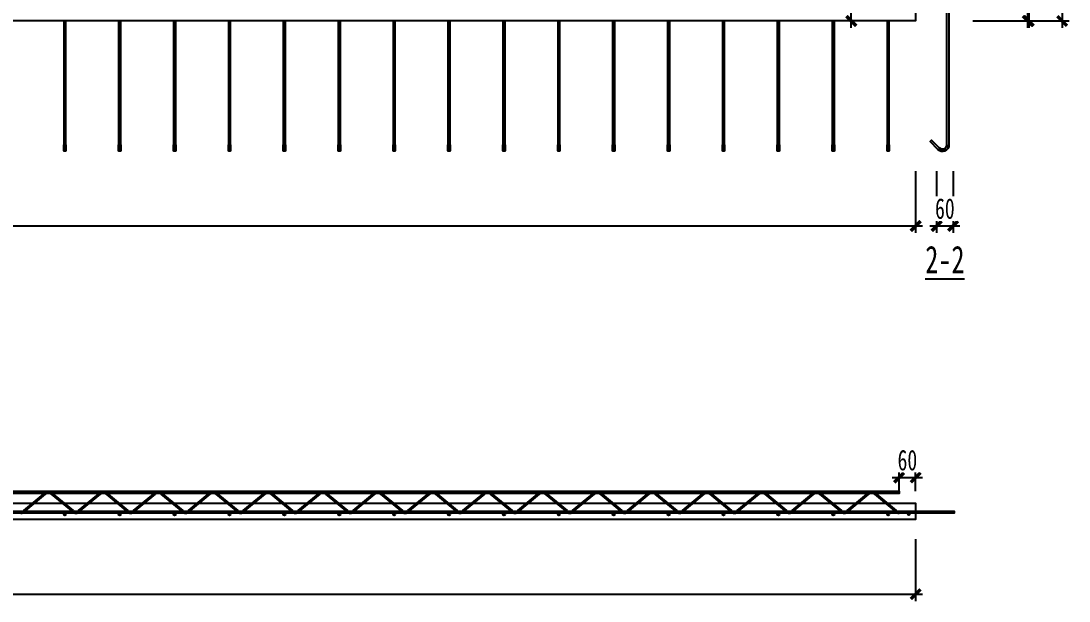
# Model space of a CAD drawing. Extents: x -524 to 129100, y -10500 to 1.
# Drawn here: x 4533 to 8352, y -5326 to -3212 of the extents above; entities that cross this region are included whole.
import ezdxf

# ---------------------------------------------------------------- set-up
doc = ezdxf.new("R2010")
doc.units = 0
doc.header["$LTSCALE"] = 250
doc.linetypes.add('BeePC_CENTER', pattern=[2, 1.25, -0.25, 0.25, -0.25])
doc.layers.get('0').update_dxf_attribs({"linetype": 'CONTINUOUS'})
doc.layers.get('Defpoints').update_dxf_attribs({"linetype": 'CONTINUOUS'})
for name, color, linetype in [('BeePC-CCBZ', 110, 'CONTINUOUS'), ('BeePC-GJ-LEVEL', 141, 'CONTINUOUS'), ('BeePC-GJ-Truss', 185, 'CONTINUOUS'), ('BeePC-TONG-ZT', 50, 'CONTINUOUS')]:
    doc.layers.add(name, color=color, linetype=linetype)
doc.styles.add('BeePC_Dim', font='simfang.ttf', dxfattribs={"width": 0.7})
doc.styles.add('BeePC_Text', font='simfang.ttf', dxfattribs={"width": 0.7})
doc.dimstyles.new('BeePC_DIM_25_25', dxfattribs={"dimtxt": 75, "dimasz": 25, "dimexe": 25, "dimexo": 0, "dimgap": 25, "dimtad": 1, "dimdec": 0, "dimzin": 0, "dimdsep": 46, "dimtxsty": 'BeePC_Dim', "dimblk": 'ARCHTICK', "dimcen": 0, "dimdle": 25, "dimclrt": 7, "dimadec": 0, "dimazin": 0, "dimtfac": 1, "dimtdec": 0, "dimtix": 1, "dimtmove": 2, "dimatfit": 3, "dimfxl": 250, "dimfxlon": 1, "dimtfill": 1, "dimtolj": 1, "dimtzin": 0, "dimarcsym": 0})

# ---------------------------------------------------------------- blocks, each defined once
blk = doc.blocks.new('_ArchTick')
at = {"color": 0, "linetype": 'ByBlock', "const_width": 0.5}
blk.add_lwpolyline([(-0.71, -0.71), (0.71, 0.71)], dxfattribs=at)
blk = doc.blocks.new('*D39')
at = {"layer": 'BeePC-CCBZ', "color": 0, "lineweight": -2, "transparency": 16777216}
for p, q in [((172.3, -3759.1), (172.3, -3984.1)), ((7792.8, -3759.1), (7792.8, -3984.1)), ((147.3, -3959.1), (7817.8, -3959.1))]:
    blk.add_line(p, q, dxfattribs=at)
at = {"layer": 'Defpoints', "color": 0, "transparency": 16777216}
for p in [(172.3, -2012.1), (7792.8, -2012.1), (7792.8, -3959.1)]:
    blk.add_point(p, dxfattribs=at)
at = {"layer": 'BeePC-CCBZ', "color": 0, "lineweight": -2, "transparency": 16777216, "xscale": 25, "yscale": 25, "zscale": 25, "rotation": 180}
blk.add_blockref('_ArchTick', (172.3, -3959.1), dxfattribs=at)
at = {"layer": 'BeePC-CCBZ', "color": 0, "lineweight": -2, "transparency": 16777216, "xscale": 25, "yscale": 25, "zscale": 25}
blk.add_blockref('_ArchTick', (7792.8, -3959.1), dxfattribs=at)
at = {"layer": 'BeePC-CCBZ', "color": 7, "linetype": 'BeePC_CENTER', "transparency": 16777216, "insert": (3982.6, -3896.2), "char_height": 75, "attachment_point": 5, "style": 'BeePC_Dim', "bg_fill": 3, "box_fill_scale": 1.1, "bg_fill_color": 256, "bg_fill_true_color": 13158600, "bg_fill_transparency": 0}
blk.add_mtext('\\A1;7621', dxfattribs=at)
blk = doc.blocks.new('*D44')
at = {"layer": 'BeePC-CCBZ', "color": 0, "lineweight": -2, "transparency": 16777216}
for p, q in [((8204.8, -1137.1), (8204.8, -3237.1)), ((8004.8, -1162.1), (8229.8, -1162.1)), ((8004.8, -3212.1), (8229.8, -3212.1))]:
    blk.add_line(p, q, dxfattribs=at)
at = {"layer": 'Defpoints', "color": 0, "transparency": 16777216}
for p in [(7982.3, -1162.1), (3982.6, -3212.1), (8204.8, -3212.1)]:
    blk.add_point(p, dxfattribs=at)
at = {"layer": 'BeePC-CCBZ', "color": 0, "lineweight": -2, "transparency": 16777216, "xscale": 25, "yscale": 25, "zscale": 25}
for p, rotation in [((8204.8, -1162.1), 90), ((8204.8, -3212.1), 270)]:
    blk.add_blockref('_ArchTick', p, dxfattribs=dict(at, rotation=rotation))
at = {"layer": 'BeePC-CCBZ', "color": 7, "linetype": 'BeePC_CENTER', "transparency": 16777216, "insert": (8141.9, -2187.1), "char_height": 75, "attachment_point": 5, "rotation": 90, "style": 'BeePC_Dim', "bg_fill": 3, "box_fill_scale": 1.1, "bg_fill_color": 256, "bg_fill_true_color": 13158600, "bg_fill_transparency": 0}
blk.add_mtext('\\A1;2050', dxfattribs=at)
blk = doc.blocks.new('*D47')
at = {"layer": 'BeePC-CCBZ', "color": 0, "lineweight": -2, "transparency": 16777216}
for p, q in [((8326.8, -2887.1), (8326.8, -3237.1)), ((8126.8, -2912.1), (8351.8, -2912.1)), ((8126.8, -3212.1), (8351.8, -3212.1))]:
    blk.add_line(p, q, dxfattribs=at)
at = {"layer": 'Defpoints', "color": 0, "transparency": 16777216}
for p in [(1632.6, -2912.1), (3982.6, -3212.1), (8326.8, -3212.1)]:
    blk.add_point(p, dxfattribs=at)
at = {"layer": 'BeePC-CCBZ', "color": 0, "lineweight": -2, "transparency": 16777216, "xscale": 25, "yscale": 25, "zscale": 25}
for p, rotation in [((8326.8, -2912.1), 90), ((8326.8, -3212.1), 270)]:
    blk.add_blockref('_ArchTick', p, dxfattribs=dict(at, rotation=rotation))
at = {"layer": 'BeePC-CCBZ', "color": 7, "linetype": 'BeePC_CENTER', "transparency": 16777216, "insert": (8263.9, -3062.1), "char_height": 75, "attachment_point": 5, "rotation": 90, "style": 'BeePC_Dim', "bg_fill": 3, "box_fill_scale": 1.1, "bg_fill_color": 256, "bg_fill_true_color": 13158600, "bg_fill_transparency": 0}
blk.add_mtext('\\A1;300', dxfattribs=at)
blk = doc.blocks.new('*D49')
at = {"layer": 'BeePC-CCBZ', "color": 0, "lineweight": -2, "transparency": 16777216}
for p, q in [((7707.6, -4875.6), (7817.8, -4875.6)), ((7732.6, -4925.6), (7732.6, -4850.6)), ((7792.8, -4925.6), (7792.8, -4850.6))]:
    blk.add_line(p, q, dxfattribs=at)
at = {"layer": 'Defpoints', "color": 0, "transparency": 16777216}
for p in [(7732.6, -4929.6), (7792.8, -4998.6)]:
    blk.add_point(p, dxfattribs=at)
at = {"layer": 'BeePC-CCBZ', "color": 0, "lineweight": -2, "transparency": 16777216, "xscale": 25, "yscale": 25, "zscale": 25}
for p, rotation in [((7732.6, -4875.6), 359.9999999999983), ((7792.8, -4875.6), 179.9999999999983)]:
    blk.add_blockref('_ArchTick', p, dxfattribs=dict(at, rotation=rotation))
at = {"layer": 'BeePC-CCBZ', "color": 7, "linetype": 'BeePC_CENTER', "transparency": 16777216, "insert": (7762.7, -4812.7), "char_height": 75, "attachment_point": 5, "style": 'BeePC_Dim', "bg_fill": 3, "box_fill_scale": 1.1, "bg_fill_color": 256, "bg_fill_true_color": 13158600, "bg_fill_transparency": 0}
blk.add_mtext('\\A1;60', dxfattribs=at)
at = {"layer": 'Defpoints', "color": 0, "transparency": 16777216}
blk.add_point((7792.8, -4875.6), dxfattribs=at)
blk = doc.blocks.new('*D50')
at = {"layer": 'BeePC-CCBZ', "color": 0, "lineweight": -2, "transparency": 16777216}
for p, q in [((172.3, -5100.6), (172.3, -5325.6)), ((7792.8, -5100.6), (7792.8, -5325.6)), ((147.3, -5300.6), (7817.8, -5300.6))]:
    blk.add_line(p, q, dxfattribs=at)
at = {"layer": 'Defpoints', "color": 0, "transparency": 16777216}
for p in [(172.3, -4998.6), (7792.8, -4998.6), (7792.8, -5300.6)]:
    blk.add_point(p, dxfattribs=at)
at = {"layer": 'BeePC-CCBZ', "color": 0, "lineweight": -2, "transparency": 16777216, "xscale": 25, "yscale": 25, "zscale": 25, "rotation": 180}
blk.add_blockref('_ArchTick', (172.3, -5300.6), dxfattribs=at)
at = {"layer": 'BeePC-CCBZ', "color": 0, "lineweight": -2, "transparency": 16777216, "xscale": 25, "yscale": 25, "zscale": 25}
blk.add_blockref('_ArchTick', (7792.8, -5300.6), dxfattribs=at)
at = {"layer": 'BeePC-CCBZ', "color": 7, "linetype": 'BeePC_CENTER', "transparency": 16777216, "insert": (3982.6, -5237.7), "char_height": 75, "attachment_point": 5, "style": 'BeePC_Dim', "bg_fill": 3, "box_fill_scale": 1.1, "bg_fill_color": 256, "bg_fill_true_color": 13158600, "bg_fill_transparency": 0}
blk.add_mtext('\\A1;7621', dxfattribs=at)
blk = doc.blocks.new('*D52')
at = {"layer": 'BeePC-CCBZ', "color": 0, "lineweight": -2, "transparency": 16777216}
for p, q in [((7558.4, -3237.1), (7558.4, -2887.1)), ((7758.4, -2912.1), (7533.4, -2912.1)), ((7758.4, -3212.1), (7533.4, -3212.1))]:
    blk.add_line(p, q, dxfattribs=at)
at = {"layer": 'Defpoints', "color": 0, "transparency": 16777216}
for p in [(7558.4, -2912.1), (7830.4, -2912.1), (7899.4, -3212.1)]:
    blk.add_point(p, dxfattribs=at)
at = {"layer": 'BeePC-CCBZ', "color": 0, "lineweight": -2, "transparency": 16777216, "xscale": 25, "yscale": 25, "zscale": 25}
for p, rotation in [((7558.4, -2912.1), 90), ((7558.4, -3212.1), 270)]:
    blk.add_blockref('_ArchTick', p, dxfattribs=dict(at, rotation=rotation))
at = {"layer": 'BeePC-CCBZ', "color": 7, "linetype": 'BeePC_CENTER', "transparency": 16777216, "insert": (7495.5, -3062.1), "char_height": 75, "attachment_point": 5, "rotation": 90, "style": 'BeePC_Dim', "bg_fill": 3, "box_fill_scale": 1.1, "bg_fill_color": 256, "bg_fill_true_color": 13158600, "bg_fill_transparency": 0}
blk.add_mtext('\\A1;300', dxfattribs=at)
blk = doc.blocks.new('*D57')
at = {"layer": 'BeePC-CCBZ', "color": 0, "lineweight": -2, "transparency": 16777216}
for p, q in [((7869.4, -3759.1), (7869.4, -3984.1)), ((7929.4, -3759.1), (7929.4, -3984.1)), ((7844.4, -3959.1), (7954.4, -3959.1))]:
    blk.add_line(p, q, dxfattribs=at)
at = {"layer": 'Defpoints', "color": 0, "transparency": 16777216}
for p in [(7869.4, -2012.1), (7929.4, -2012.1)]:
    blk.add_point(p, dxfattribs=at)
at = {"layer": 'BeePC-CCBZ', "color": 0, "lineweight": -2, "transparency": 16777216, "xscale": 25, "yscale": 25, "zscale": 25}
blk.add_blockref('_ArchTick', (7869.4, -3959.1), dxfattribs=at)
at = {"layer": 'BeePC-CCBZ', "color": 0, "lineweight": -2, "transparency": 16777216, "xscale": 25, "yscale": 25, "zscale": 25, "rotation": 180}
blk.add_blockref('_ArchTick', (7929.4, -3959.1), dxfattribs=at)
at = {"layer": 'BeePC-CCBZ', "color": 7, "linetype": 'BeePC_CENTER', "transparency": 16777216, "insert": (7899.4, -3896.2), "char_height": 75, "attachment_point": 5, "style": 'BeePC_Dim', "bg_fill": 3, "box_fill_scale": 1.1, "bg_fill_color": 256, "bg_fill_true_color": 13158600, "bg_fill_transparency": 0}
blk.add_mtext('\\A1;60', dxfattribs=at)
at = {"layer": 'Defpoints', "color": 0, "transparency": 16777216}
blk.add_point((7929.4, -3959.1), dxfattribs=at)
blk = doc.blocks.new('*D58')
at = {"layer": 'BeePC-CCBZ', "color": 0, "lineweight": -2, "transparency": 16777216}
for p, q in [((8201.4, -3237.1), (8201.4, -787.1)), ((8001.4, -812.1), (8226.4, -812.1)), ((8001.4, -3212.1), (8226.4, -3212.1))]:
    blk.add_line(p, q, dxfattribs=at)
at = {"layer": 'Defpoints', "color": 0, "transparency": 16777216}
for p in [(7899.4, -812.1), (8201.4, -812.1), (7899.4, -3212.1)]:
    blk.add_point(p, dxfattribs=at)
at = {"layer": 'BeePC-CCBZ', "color": 0, "lineweight": -2, "transparency": 16777216, "xscale": 25, "yscale": 25, "zscale": 25}
for p, rotation in [((8201.4, -812.1), 90), ((8201.4, -3212.1), 270)]:
    blk.add_blockref('_ArchTick', p, dxfattribs=dict(at, rotation=rotation))
at = {"layer": 'BeePC-CCBZ', "color": 7, "linetype": 'BeePC_CENTER', "transparency": 16777216, "insert": (8138.5, -2012.1), "char_height": 75, "attachment_point": 5, "rotation": 90, "style": 'BeePC_Dim', "bg_fill": 3, "box_fill_scale": 1.1, "bg_fill_color": 256, "bg_fill_true_color": 13158600, "bg_fill_transparency": 0}
blk.add_mtext('\\A1;2400', dxfattribs=at)

msp = doc.modelspace()

# ---------------------------------------------------------------- linework, layer by layer
at = {"layer": 'BeePC-GJ-LEVEL'}
for points in [[(7906.4, -3663.1), (7906.4, -672.1), (7914.4, -672.1), (7914.4, -3663.1, -0.668179), (7873.5, -3680.1), (7845.2, -3651.8), (7850.8, -3646.1), (7879.1, -3674.4, 0.668179), (7906.4, -3663.1, -0.668179), (7879.1, -3674.4, 0.668179), (7906.4, -3663.1)], [(7873.5, -3680.1, 0.668179), (7914.4, -3663.1, -0.668179), (7873.5, -3680.1)]]:
    msp.add_lwpolyline(points, format="xyb", dxfattribs=at)
for points in [[(4696.6, -3677.3), (4696.6, -3212.1), (4688.6, -3212.1), (4688.6, -3677.3)], [(4896.6, -3677.3), (4896.6, -3212.1), (4888.6, -3212.1), (4888.6, -3677.3)], [(5096.6, -3677.3), (5096.6, -3212.1), (5088.6, -3212.1), (5088.6, -3677.3)], [(5296.6, -3677.3), (5296.6, -3212.1), (5288.6, -3212.1), (5288.6, -3677.3)], [(5496.6, -3677.3), (5496.6, -3212.1), (5488.6, -3212.1), (5488.6, -3677.3)], [(5696.6, -3677.3), (5696.6, -3212.1), (5688.6, -3212.1), (5688.6, -3677.3)], [(5896.6, -3677.3), (5896.6, -3212.1), (5888.6, -3212.1), (5888.6, -3677.3)], [(6096.6, -3677.3), (6096.6, -3212.1), (6088.6, -3212.1), (6088.6, -3677.3)], [(6296.6, -3677.3), (6296.6, -3212.1), (6288.6, -3212.1), (6288.6, -3677.3)], [(6496.6, -3677.3), (6496.6, -3212.1), (6488.6, -3212.1), (6488.6, -3677.3)], [(6696.6, -3677.3), (6696.6, -3212.1), (6688.6, -3212.1), (6688.6, -3677.3)], [(6896.6, -3677.3), (6896.6, -3212.1), (6888.6, -3212.1), (6888.6, -3677.3)], [(7096.6, -3677.3), (7096.6, -3212.1), (7088.6, -3212.1), (7088.6, -3677.3)], [(7296.6, -3677.3), (7296.6, -3212.1), (7288.6, -3212.1), (7288.6, -3677.3)], [(7496.6, -3677.3), (7496.6, -3212.1), (7488.6, -3212.1), (7488.6, -3677.3)], [(7696.6, -3677.3), (7696.6, -3212.1), (7688.6, -3212.1), (7688.6, -3677.3)], [(4688.6, -3683.1), (4688.6, -3663.1)], [(4696.6, -3663.1), (4688.6, -3663.1)], [(4696.6, -3663.1), (4696.6, -3683.1)], [(4888.6, -3683.1), (4888.6, -3663.1)], [(4896.6, -3663.1), (4888.6, -3663.1)], [(4896.6, -3663.1), (4896.6, -3683.1)], [(5088.6, -3683.1), (5088.6, -3663.1)], [(5096.6, -3663.1), (5088.6, -3663.1)], [(5096.6, -3663.1), (5096.6, -3683.1)], [(5288.6, -3683.1), (5288.6, -3663.1)], [(5296.6, -3663.1), (5288.6, -3663.1)], [(5296.6, -3663.1), (5296.6, -3683.1)], [(5488.6, -3683.1), (5488.6, -3663.1)], [(5496.6, -3663.1), (5488.6, -3663.1)], [(5496.6, -3663.1), (5496.6, -3683.1)], [(5688.6, -3683.1), (5688.6, -3663.1)], [(5696.6, -3663.1), (5688.6, -3663.1)], [(5696.6, -3663.1), (5696.6, -3683.1)], [(5888.6, -3683.1), (5888.6, -3663.1)], [(5896.6, -3663.1), (5888.6, -3663.1)], [(5896.6, -3663.1), (5896.6, -3683.1)], [(6088.6, -3683.1), (6088.6, -3663.1)], [(6096.6, -3663.1), (6088.6, -3663.1)], [(6096.6, -3663.1), (6096.6, -3683.1)], [(6288.6, -3683.1), (6288.6, -3663.1)], [(6296.6, -3663.1), (6288.6, -3663.1)], [(6296.6, -3663.1), (6296.6, -3683.1)], [(6488.6, -3683.1), (6488.6, -3663.1)], [(6496.6, -3663.1), (6488.6, -3663.1)], [(6496.6, -3663.1), (6496.6, -3683.1)], [(6688.6, -3683.1), (6688.6, -3663.1)], [(6696.6, -3663.1), (6688.6, -3663.1)], [(6696.6, -3663.1), (6696.6, -3683.1)], [(6888.6, -3683.1), (6888.6, -3663.1)], [(6896.6, -3663.1), (6888.6, -3663.1)], [(6896.6, -3663.1), (6896.6, -3683.1)], [(7088.6, -3683.1), (7088.6, -3663.1)], [(7096.6, -3663.1), (7088.6, -3663.1)], [(7096.6, -3663.1), (7096.6, -3683.1)], [(7288.6, -3683.1), (7288.6, -3663.1)], [(7296.6, -3663.1), (7288.6, -3663.1)], [(7296.6, -3663.1), (7296.6, -3683.1)], [(7488.6, -3683.1), (7488.6, -3663.1)], [(7496.6, -3663.1), (7488.6, -3663.1)], [(7496.6, -3663.1), (7496.6, -3683.1)], [(7688.6, -3683.1), (7688.6, -3663.1)], [(7696.6, -3663.1), (7688.6, -3663.1)], [(7696.6, -3663.1), (7696.6, -3683.1)], [(-17.7, -4997.6), (7932.8, -4997.6), (7932.8, -5005.6), (-17.7, -5005.6), (-17.7, -4997.6)]]:
    msp.add_lwpolyline(points, dxfattribs=at)
for centre, radius in [((4692.6, -3683.1), 4), ((4892.6, -3683.1), 4), ((5092.6, -3683.1), 4), ((5292.6, -3683.1), 4), ((5492.6, -3683.1), 4), ((5692.6, -3683.1), 4), ((5892.6, -3683.1), 4), ((6092.6, -3683.1), 4), ((6292.6, -3683.1), 4), ((6492.6, -3683.1), 4), ((6692.6, -3683.1), 4), ((6892.6, -3683.1), 4), ((7092.6, -3683.1), 4), ((7292.6, -3683.1), 4), ((7492.6, -3683.1), 4), ((7692.6, -3683.1), 4), ((4692.6, -5009.6), 4), ((4892.6, -5009.6), 4), ((5092.6, -5009.6), 4), ((5292.6, -5009.6), 4), ((5492.6, -5009.6), 4), ((5692.6, -5009.6), 4), ((5892.6, -5009.6), 4), ((6092.6, -5009.6), 4), ((6292.6, -5009.6), 4), ((6492.6, -5009.6), 4), ((6692.6, -5009.6), 4), ((6892.6, -5009.6), 4), ((7092.6, -5009.6), 4), ((7292.6, -5009.6), 4), ((7492.6, -5009.6), 4), ((7692.6, -5009.6), 4), ((7767.8, -5009.6), 3), ((7767.8, -5009.6), 3), ((7767.8, -5009.6), 3)]:
    msp.add_circle(centre, radius, dxfattribs=at)
at = {"layer": 'BeePC-GJ-Truss'}
for points in [[(232.6, -4925.6), (7732.6, -4925.6), (7732.6, -4933.6), (232.6, -4933.6), (232.6, -4925.6)], [(4532.6, -5005.6), (4536, -5005.1), (4539.2, -5004), (4542.8, -5001.8), (4622.4, -4936.5)], [(4542.8, -4995.8), (4622.4, -4930.5)], [(4642.8, -4930.5), (4722.4, -4995.8)], [(4642.8, -4936.5), (4722.4, -5001.8), (4725.2, -5003.6), (4728.4, -5004.9), (4732.6, -5005.6)], [(4732.6, -5005.6), (4736, -5005.1), (4739.2, -5004), (4742.8, -5001.8), (4822.4, -4936.5)], [(4742.8, -4995.8), (4822.4, -4930.5)], [(4842.8, -4930.5), (4922.4, -4995.8)], [(4842.8, -4936.5), (4922.4, -5001.8), (4925.2, -5003.6), (4928.4, -5004.9), (4932.6, -5005.6)], [(4932.6, -5005.6), (4936, -5005.1), (4939.2, -5004), (4942.8, -5001.8), (5022.4, -4936.5)], [(4942.8, -4995.8), (5022.4, -4930.5)], [(5042.8, -4930.5), (5122.4, -4995.8)], [(5042.8, -4936.5), (5122.4, -5001.8), (5125.2, -5003.6), (5128.4, -5004.9), (5132.6, -5005.6)], [(5132.6, -5005.6), (5136, -5005.1), (5139.2, -5004), (5142.8, -5001.8), (5222.4, -4936.5)], [(5142.8, -4995.8), (5222.4, -4930.5)], [(5242.8, -4930.5), (5322.4, -4995.8)], [(5242.8, -4936.5), (5322.4, -5001.8), (5325.2, -5003.6), (5328.4, -5004.9), (5332.6, -5005.6)], [(5332.6, -5005.6), (5336, -5005.1), (5339.2, -5004), (5342.8, -5001.8), (5422.4, -4936.5)], [(5342.8, -4995.8), (5422.4, -4930.5)], [(5442.8, -4930.5), (5522.4, -4995.8)], [(5442.8, -4936.5), (5522.4, -5001.8), (5525.2, -5003.6), (5528.4, -5004.9), (5532.6, -5005.6)], [(5532.6, -5005.6), (5536, -5005.1), (5539.2, -5004), (5542.8, -5001.8), (5622.4, -4936.5)], [(5542.8, -4995.8), (5622.4, -4930.5)], [(5642.8, -4930.5), (5722.4, -4995.8)], [(5642.8, -4936.5), (5722.4, -5001.8), (5725.2, -5003.6), (5728.4, -5004.9), (5732.6, -5005.6)], [(5732.6, -5005.6), (5736, -5005.1), (5739.2, -5004), (5742.8, -5001.8), (5822.4, -4936.5)], [(5742.8, -4995.8), (5822.4, -4930.5)], [(5842.8, -4930.5), (5922.4, -4995.8)], [(5842.8, -4936.5), (5922.4, -5001.8), (5925.2, -5003.6), (5928.4, -5004.9), (5932.6, -5005.6)], [(5932.6, -5005.6), (5936, -5005.1), (5939.2, -5004), (5942.8, -5001.8), (6022.4, -4936.5)], [(5942.8, -4995.8), (6022.4, -4930.5)], [(6042.8, -4930.5), (6122.4, -4995.8)], [(6042.8, -4936.5), (6122.4, -5001.8), (6125.2, -5003.6), (6128.4, -5004.9), (6132.6, -5005.6)], [(6132.6, -5005.6), (6136, -5005.1), (6139.2, -5004), (6142.8, -5001.8), (6222.4, -4936.5)], [(6142.8, -4995.8), (6222.4, -4930.5)], [(6242.8, -4930.5), (6322.4, -4995.8)], [(6242.8, -4936.5), (6322.4, -5001.8), (6325.2, -5003.6), (6328.4, -5004.9), (6332.6, -5005.6)], [(6332.6, -5005.6), (6336, -5005.1), (6339.2, -5004), (6342.8, -5001.8), (6422.4, -4936.5)], [(6342.8, -4995.8), (6422.4, -4930.5)], [(6442.8, -4930.5), (6522.4, -4995.8)], [(6442.8, -4936.5), (6522.4, -5001.8), (6525.2, -5003.6), (6528.4, -5004.9), (6532.6, -5005.6)], [(6532.6, -5005.6), (6536, -5005.1), (6539.2, -5004), (6542.8, -5001.8), (6622.4, -4936.5)], [(6542.8, -4995.8), (6622.4, -4930.5)], [(6642.8, -4930.5), (6722.4, -4995.8)], [(6642.8, -4936.5), (6722.4, -5001.8), (6725.2, -5003.6), (6728.4, -5004.9), (6732.6, -5005.6)], [(6732.6, -5005.6), (6736, -5005.1), (6739.2, -5004), (6742.8, -5001.8), (6822.4, -4936.5)], [(6742.8, -4995.8), (6822.4, -4930.5)], [(6842.8, -4930.5), (6922.4, -4995.8)], [(6842.8, -4936.5), (6922.4, -5001.8), (6925.2, -5003.6), (6928.4, -5004.9), (6932.6, -5005.6)], [(6932.6, -5005.6), (6936, -5005.1), (6939.2, -5004), (6942.8, -5001.8), (7022.4, -4936.5)], [(6942.8, -4995.8), (7022.4, -4930.5)], [(7042.8, -4930.5), (7122.4, -4995.8)], [(7042.8, -4936.5), (7122.4, -5001.8), (7125.2, -5003.6), (7128.4, -5004.9), (7132.6, -5005.6)], [(7132.6, -5005.6), (7136, -5005.1), (7139.2, -5004), (7142.8, -5001.8), (7222.4, -4936.5)], [(7142.8, -4995.8), (7222.4, -4930.5)], [(7242.8, -4930.5), (7322.4, -4995.8)], [(7242.8, -4936.5), (7322.4, -5001.8), (7325.2, -5003.6), (7328.4, -5004.9), (7332.6, -5005.6)], [(7332.6, -5005.6), (7336, -5005.1), (7339.2, -5004), (7342.8, -5001.8), (7422.4, -4936.5)], [(7342.8, -4995.8), (7422.4, -4930.5)], [(7442.8, -4930.5), (7522.4, -4995.8)], [(7442.8, -4936.5), (7522.4, -5001.8), (7525.2, -5003.6), (7528.4, -5004.9), (7532.6, -5005.6)], [(7532.6, -5005.6), (7536, -5005.1), (7539.2, -5004), (7542.8, -5001.8), (7622.4, -4936.5)], [(7542.8, -4995.8), (7622.4, -4930.5)], [(7642.8, -4930.5), (7722.4, -4995.8), (7724.9, -4997.9), (7727.9, -4999.2), (7731.3, -4999.7), (7732.6, -4999.6)], [(7642.8, -4936.5), (7722.4, -5001.8), (7725.2, -5003.6), (7728.4, -5004.9), (7732.6, -5005.6)], [(232.6, -4997.6), (7732.6, -4997.6), (7732.6, -5005.6), (232.6, -5005.6), (232.6, -4997.6)]]:
    msp.add_lwpolyline(points, dxfattribs=at)
for centre, major_axis, start_param, end_param in [((4633.8, -4943.8), (18, 0), 1.635672, 2.256488), ((4631.4, -4943.8), (18, 0), 0.885104, 1.50592), ((4833.8, -4943.8), (18, 0), 1.635672, 2.256488), ((4831.4, -4943.8), (18, 0), 0.885104, 1.50592), ((5033.8, -4943.8), (18, 0), 1.635672, 2.256488), ((5031.4, -4943.8), (18, 0), 0.885104, 1.50592), ((5233.8, -4943.8), (18, 0), 1.635672, 2.256488), ((5231.4, -4943.8), (18, 0), 0.885104, 1.50592), ((5433.8, -4943.8), (18, 0), 1.635672, 2.256488), ((5431.4, -4943.8), (18, 0), 0.885104, 1.50592), ((5633.8, -4943.8), (18, 0), 1.635672, 2.256488), ((5631.4, -4943.8), (18, 0), 0.885104, 1.50592), ((5833.8, -4943.8), (18, 0), 1.635672, 2.256488), ((5831.4, -4943.8), (18, 0), 0.885104, 1.50592), ((6033.8, -4943.8), (18, 0), 1.635672, 2.256488), ((6031.4, -4943.8), (18, 0), 0.885104, 1.50592), ((6233.8, -4943.8), (18, 0), 1.635672, 2.256488), ((6231.4, -4943.8), (18, 0), 0.885104, 1.50592), ((6433.8, -4943.8), (18, 0), 1.635672, 2.256488), ((6431.4, -4943.8), (18, 0), 0.885104, 1.50592), ((6633.8, -4943.8), (18, 0), 1.635672, 2.256488), ((6631.4, -4943.8), (18, 0), 0.885104, 1.50592), ((6833.8, -4943.8), (18, 0), 1.635672, 2.256488), ((6831.4, -4943.8), (18, 0), 0.885104, 1.50592), ((7033.8, -4943.8), (18, 0), 1.635672, 2.256488), ((7031.4, -4943.8), (18, 0), 0.885104, 1.50592), ((7233.8, -4943.8), (18, 0), 1.635672, 2.256488), ((7231.4, -4943.8), (18, 0), 0.885104, 1.50592), ((7433.8, -4943.8), (18, 0), 1.635672, 2.256488), ((7431.4, -4943.8), (18, 0), 0.885104, 1.50592), ((7633.8, -4943.8), (18, 0), 1.635672, 2.256488), ((7631.4, -4943.8), (18, 0), 0.885104, 1.50592), ((4631.4, -4944.1), (12, 0), 1.470144, 2.422017), ((4633.8, -4944.1), (12, 0), 0.719576, 1.671449), ((4831.4, -4944.1), (12, 0), 1.470144, 2.422017), ((4833.8, -4944.1), (12, 0), 0.719576, 1.671449), ((5031.4, -4944.1), (12, 0), 1.470144, 2.422017), ((5033.8, -4944.1), (12, 0), 0.719576, 1.671449), ((5231.4, -4944.1), (12, 0), 1.470144, 2.422017), ((5233.8, -4944.1), (12, 0), 0.719576, 1.671449), ((5431.4, -4944.1), (12, 0), 1.470144, 2.422017), ((5433.8, -4944.1), (12, 0), 0.719576, 1.671449), ((5631.4, -4944.1), (12, 0), 1.470144, 2.422017), ((5633.8, -4944.1), (12, 0), 0.719576, 1.671449), ((5831.4, -4944.1), (12, 0), 1.470144, 2.422017), ((5833.8, -4944.1), (12, 0), 0.719576, 1.671449), ((6031.4, -4944.1), (12, 0), 1.470144, 2.422017), ((6033.8, -4944.1), (12, 0), 0.719576, 1.671449), ((6231.4, -4944.1), (12, 0), 1.470144, 2.422017), ((6233.8, -4944.1), (12, 0), 0.719576, 1.671449), ((6431.4, -4944.1), (12, 0), 1.470144, 2.422017), ((6433.8, -4944.1), (12, 0), 0.719576, 1.671449), ((6631.4, -4944.1), (12, 0), 1.470144, 2.422017), ((6633.8, -4944.1), (12, 0), 0.719576, 1.671449), ((6831.4, -4944.1), (12, 0), 1.470144, 2.422017), ((6833.8, -4944.1), (12, 0), 0.719576, 1.671449), ((7031.4, -4944.1), (12, 0), 1.470144, 2.422017), ((7033.8, -4944.1), (12, 0), 0.719576, 1.671449), ((7231.4, -4944.1), (12, 0), 1.470144, 2.422017), ((7233.8, -4944.1), (12, 0), 0.719576, 1.671449), ((7431.4, -4944.1), (12, 0), 1.470144, 2.422017), ((7433.8, -4944.1), (12, 0), 0.719576, 1.671449), ((7631.4, -4944.1), (12, 0), 1.470144, 2.422017), ((7633.8, -4944.1), (12, 0), 0.719576, 1.671449), ((4533.8, -4988.2), (12, 0), 4.611737, 5.563609), ((4731.4, -4988.2), (12, 0), 3.861169, 4.813041), ((4733.8, -4988.2), (12, 0), 4.611737, 5.563609), ((4931.4, -4988.2), (12, 0), 3.861169, 4.813041), ((4933.8, -4988.2), (12, 0), 4.611737, 5.563609), ((5131.4, -4988.2), (12, 0), 3.861169, 4.813041), ((5133.8, -4988.2), (12, 0), 4.611737, 5.563609), ((5331.4, -4988.2), (12, 0), 3.861169, 4.813041), ((5333.8, -4988.2), (12, 0), 4.611737, 5.563609), ((5531.4, -4988.2), (12, 0), 3.861169, 4.813041), ((5533.8, -4988.2), (12, 0), 4.611737, 5.563609), ((5731.4, -4988.2), (12, 0), 3.861169, 4.813041), ((5733.8, -4988.2), (12, 0), 4.611737, 5.563609), ((5931.4, -4988.2), (12, 0), 3.861169, 4.813041), ((5933.8, -4988.2), (12, 0), 4.611737, 5.563609), ((6131.4, -4988.2), (12, 0), 3.861169, 4.813041), ((6133.8, -4988.2), (12, 0), 4.611737, 5.563609), ((6331.4, -4988.2), (12, 0), 3.861169, 4.813041), ((6333.8, -4988.2), (12, 0), 4.611737, 5.563609), ((6531.4, -4988.2), (12, 0), 3.861169, 4.813041), ((6533.8, -4988.2), (12, 0), 4.611737, 5.563609), ((6731.4, -4988.2), (12, 0), 3.861169, 4.813041), ((6733.8, -4988.2), (12, 0), 4.611737, 5.563609), ((6931.4, -4988.2), (12, 0), 3.861169, 4.813041), ((6933.8, -4988.2), (12, 0), 4.611737, 5.563609), ((7131.4, -4988.2), (12, 0), 3.861169, 4.813041), ((7133.8, -4988.2), (12, 0), 4.611737, 5.563609), ((7331.4, -4988.2), (12, 0), 3.861169, 4.813041), ((7333.8, -4988.2), (12, 0), 4.611737, 5.563609), ((7531.4, -4988.2), (12, 0), 3.861169, 4.813041), ((7533.8, -4988.2), (12, 0), 4.611737, 5.563609)]:
    msp.add_ellipse(centre, major_axis=major_axis, ratio=0.957465, start_param=start_param, end_param=end_param, dxfattribs=at)
at = {"layer": 'BeePC-TONG-ZT'}
for points in [[(7792.8, -1162.1), (7792.8, -3212.1), (172.3, -3212.1), (172.3, -1162.1), (422.3, -1162.1), (422.3, -812.1), (7642.3, -812.1), (7642.3, -1162.1), (7792.8, -1162.1)], [(172.3, -4968.6), (7792.8, -4968.6), (7792.8, -5028.6), (172.3, -5028.6), (172.3, -4968.6)]]:
    msp.add_lwpolyline(points, dxfattribs=at)

# ---------------------------------------------------------------- texts
at = {"insert": (7899.4, -4081.1), "char_height": 100, "attachment_point": 5, "style": 'BeePC_Text'}
msp.add_mtext('\\L2-2\\o', dxfattribs=at)

# ---------------------------------------------------------------- next in the draw order: dimensions: what is measured, and where the dimension line sits
at = {"layer": 'BeePC-CCBZ'}
for base, p1, p2, angle, override, picture, middle in [((7792.8486193, -3959.1183432), (172.3486193, -2012.1183432), (7792.8486193, -2012.1183432), 0, {"dimfxl": 200}, '*D39', (3982.5986193, -3896.2054303)), ((7792.8, -4875.6), (7732.6, -4929.6), (7792.8, -4998.6), 180, {"dimfxl": 50}, '*D49', (7762.7, -4812.7))]:
    dim = msp.add_linear_dim(base=base, p1=p1, p2=p2, angle=angle, dimstyle='BeePC_DIM_25_25', override=override, dxfattribs=at)
    dim.commit()
    dim.dimension.update_dxf_attribs({"geometry": picture, "text_midpoint": middle})

# ---------------------------------------------------------------- next in the draw order: dimensions: what is measured, and where the dimension line sits
for base, p1, p2, angle, picture, middle in [((8204.8, -3212.1), (7982.3, -1162.1), (3982.6, -3212.1), 90, '*D44', (8141.9, -2187.1)), ((7792.8486193, -5300.6305297), (172.3486193, -4998.6305297), (7792.8486193, -4998.6305297), 0, '*D50', (3982.5986193, -5237.7176168))]:
    dim = msp.add_linear_dim(base=base, p1=p1, p2=p2, angle=angle, dimstyle='BeePC_DIM_25_25', override={"dimfxl": 200}, dxfattribs=at)
    dim.commit()
    dim.dimension.update_dxf_attribs({"geometry": picture, "text_midpoint": middle})

# ---------------------------------------------------------------- next in the draw order: dimensions: what is measured, and where the dimension line sits
dim = msp.add_linear_dim(base=(8326.8, -3212.1), p1=(1632.6, -2912.1), p2=(3982.6, -3212.1), angle=90, dimstyle='BeePC_DIM_25_25', override={"dimfxl": 200}, dxfattribs=at)
dim.commit()
dim.dimension.update_dxf_attribs({"geometry": '*D47', "text_midpoint": (8263.9, -3062.1)})

# ---------------------------------------------------------------- next in the draw order: dimensions: what is measured, and where the dimension line sits
dim = msp.add_linear_dim(base=(7558.4, -2912.1), p1=(7899.4, -3212.1), p2=(7830.4, -2912.1), angle=90, dimstyle='BeePC_DIM_25_25', override={"dimfxl": 200}, dxfattribs=at)
dim.commit()
dim.dimension.update_dxf_attribs({"geometry": '*D52', "text_midpoint": (7495.5, -3062.1)})

# ---------------------------------------------------------------- next in the draw order: dimensions: what is measured, and where the dimension line sits
dim = msp.add_linear_dim(base=(7929.4, -3959.1), p1=(7869.4, -2012.1), p2=(7929.4, -2012.1), angle=0, dimstyle='BeePC_DIM_25_25', override={"dimfxl": 200}, dxfattribs=at)
dim.commit()
dim.dimension.update_dxf_attribs({"geometry": '*D57', "text_midpoint": (7899.4, -3896.2)})

# ---------------------------------------------------------------- next in the draw order: dimensions: what is measured, and where the dimension line sits
dim = msp.add_linear_dim(base=(8201.4, -812.1), p1=(7899.4, -3212.1), p2=(7899.4, -812.1), angle=90, dimstyle='BeePC_DIM_25_25', override={"dimfxl": 200}, dxfattribs=at)
dim.commit()
dim.dimension.update_dxf_attribs({"geometry": '*D58', "text_midpoint": (8138.5, -2012.1)})

doc.saveas('drawing.dxf')
